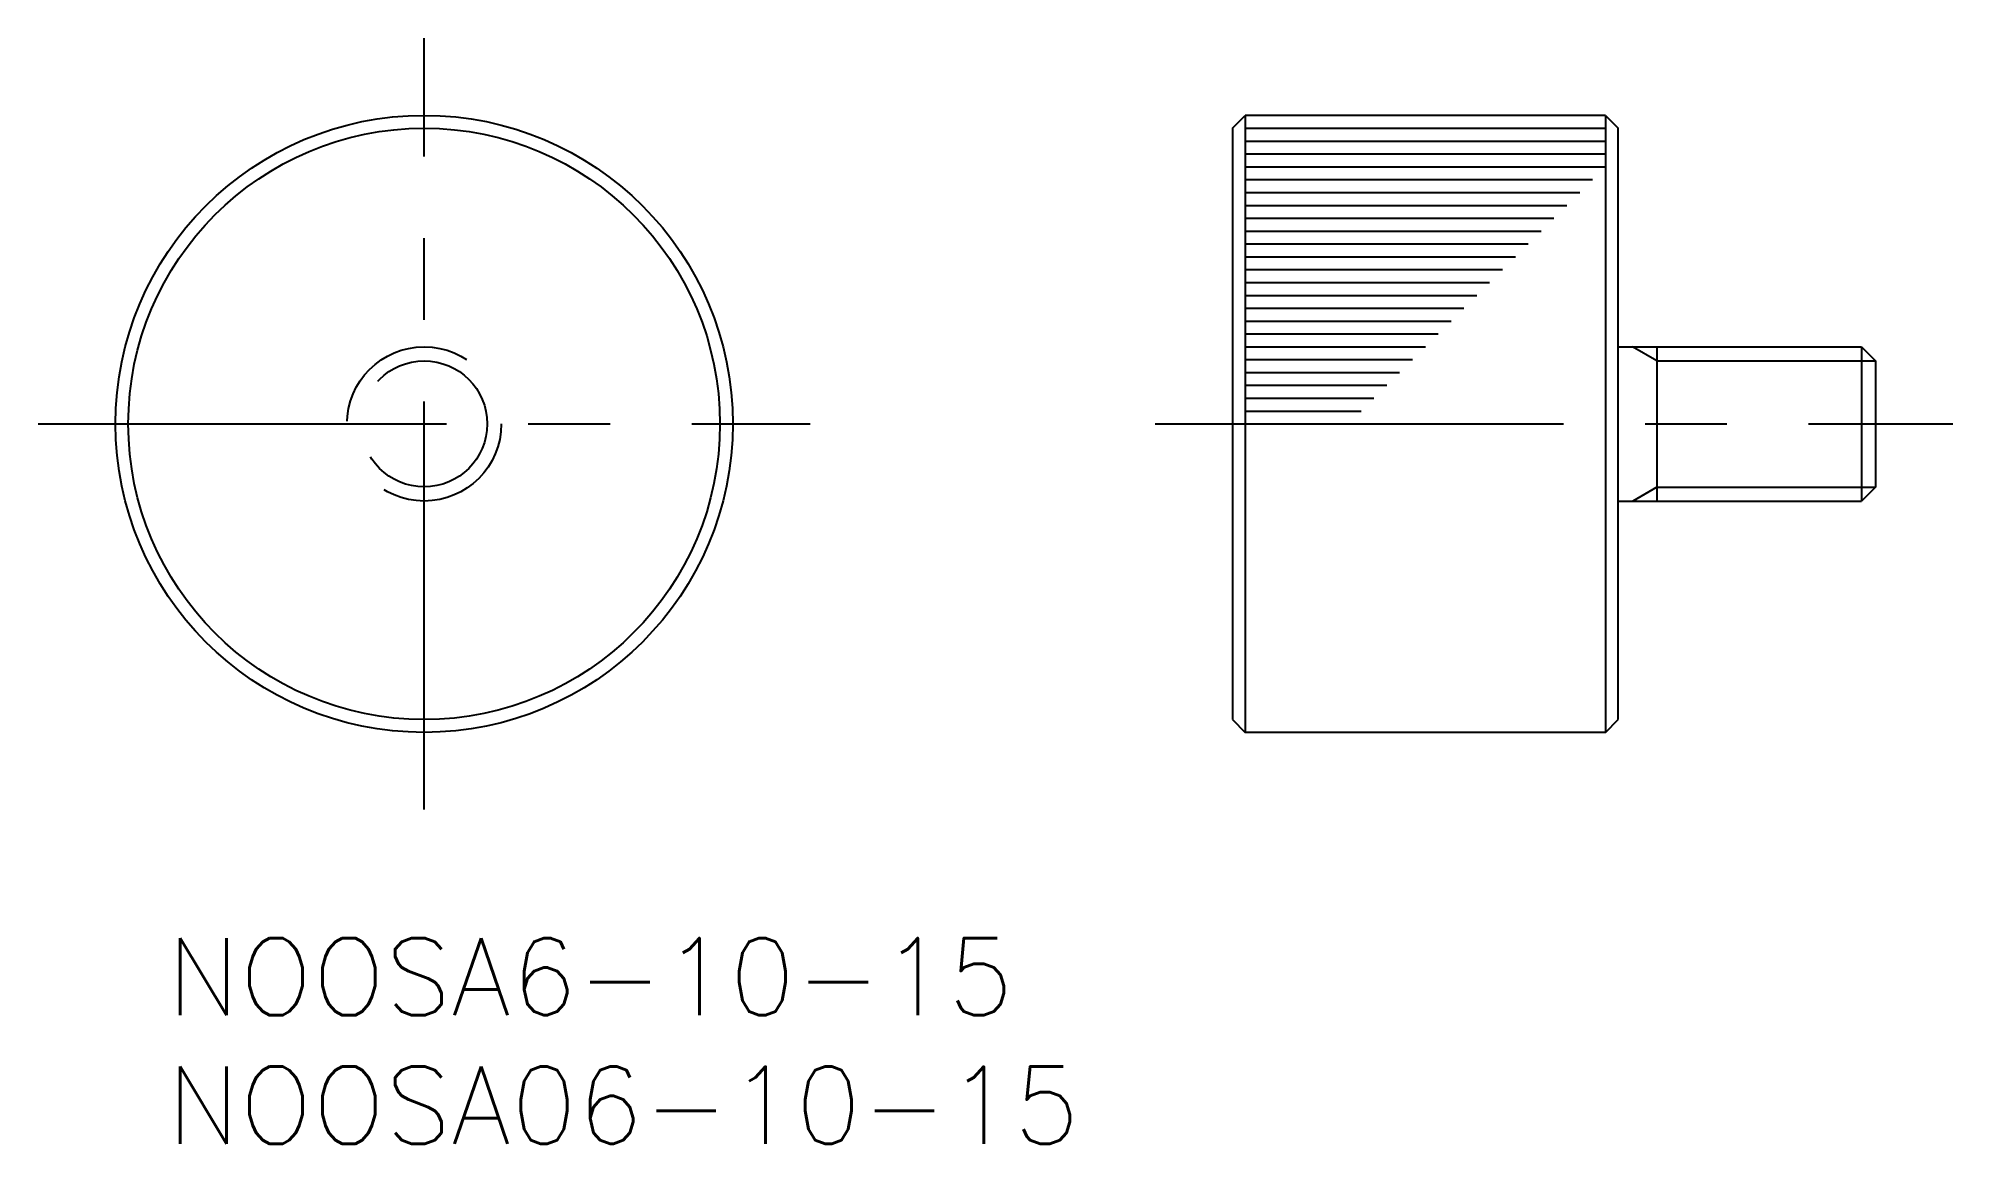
# Model space of a CAD drawing. Extents: x -5 to 69.4, y -8 to 35.
import ezdxf

# ---------------------------------------------------------------- set-up
doc = ezdxf.new("R2010")
doc.units = 0
doc.header["$LTSCALE"] = 0.5
doc.linetypes.add('CENTER', pattern=[50.8, 31.75, -6.35, 6.35, -6.35])
doc.linetypes.add('DASHED', pattern=[19.05, 12.7, -6.35])
for name, color, linetype in [('MSM_CENTER', 1, 'CENTER'), ('MSM_CONTINUOUS', 7, 'CONTINUOUS'), ('MSM_DASHED', 4, 'DASHED'), ('MSM_NARROW', 5, 'CONTINUOUS'), ('MSM_PART_NUMBER', 7, 'CONTINUOUS')]:
    doc.layers.add(name, color=color, linetype=linetype)
doc.styles.get("Standard").update_dxf_attribs({"font": 'txt.shx', "height": 3, "bigfont": 'bigfont.shx'})

# ---------------------------------------------------------------- blocks, each defined once
blk = doc.blocks.new('*U4')
at = {"layer": 'MSM_PART_NUMBER'}
blk.add_text('NOOSA6-10-15', height=3, dxfattribs=at).set_placement((0, -3))
blk = doc.blocks.new('*U5')
at = {"layer": 'MSM_PART_NUMBER'}
blk.add_text('NOOSA06-10-15', height=3, dxfattribs=at).set_placement((0, -8))

msp = doc.modelspace()

# ---------------------------------------------------------------- linework, layer by layer
at = {"layer": 'MSM_CENTER'}
for p, q in [((10, 5), (10, 35)), ((-5, 20), (25, 20)), ((38.421, 20), (69.421, 20))]:
    msp.add_line(p, q, dxfattribs=at)
at = {"layer": 'MSM_CONTINUOUS'}
for p, q in [((41.421, 31.5), (41.921, 32)), ((41.421, 31.5), (41.421, 8.5)), ((41.921, 32), (41.921, 8)), ((55.921, 32), (41.921, 32)), ((55.921, 32), (55.921, 8)), ((55.921, 32), (56.421, 31.5)), ((56.421, 8.5), (56.421, 31.5)), ((56.421, 23), (65.872, 23)), ((57.921, 23), (57.921, 17)), ((65.872, 23), (65.872, 17)), ((65.872, 23), (66.421, 22.451)), ((66.421, 22.458), (66.421, 17.541)), ((66.421, 17.541), (65.88, 17)), ((56.421, 17), (65.88, 17)), ((41.421, 8.5), (41.921, 8)), ((55.921, 8), (56.421, 8.5)), ((55.921, 8), (41.921, 8))]:
    msp.add_line(p, q, dxfattribs=at)
for radius in [12, 11.5]:
    msp.add_circle((10, 20), radius, dxfattribs=at)
at = {"layer": 'MSM_DASHED'}
for radius in [3, 2.451]:
    msp.add_circle((10, 20), radius, dxfattribs=at)
at = {"layer": 'MSM_NARROW'}
for p, q in [((41.921, 31.5), (55.921, 31.5)), ((41.921, 31), (55.921, 31)), ((41.921, 30.5), (55.921, 30.5)), ((41.921, 30), (55.921, 30)), ((41.921, 29.5), (55.421, 29.5)), ((41.921, 29), (54.921, 29)), ((41.921, 28.5), (54.421, 28.5)), ((41.921, 28), (53.921, 28)), ((41.921, 27.5), (53.421, 27.5)), ((41.921, 27), (52.921, 27)), ((41.921, 26.5), (52.421, 26.5)), ((41.921, 26), (51.921, 26)), ((41.921, 25.5), (51.421, 25.5)), ((41.921, 25), (50.921, 25)), ((41.921, 24.5), (50.421, 24.5)), ((41.921, 24), (49.921, 24)), ((41.921, 23.5), (49.421, 23.5)), ((41.921, 23), (48.921, 23)), ((41.921, 22.5), (48.421, 22.5)), ((57.921, 22.451), (56.97, 23)), ((57.921, 22.451), (66.421, 22.451)), ((41.921, 22), (47.921, 22)), ((41.921, 21.5), (47.421, 21.5)), ((41.921, 21), (46.921, 21)), ((41.921, 20.5), (46.421, 20.5)), ((57.921, 17.541), (56.984, 17)), ((57.921, 17.541), (66.421, 17.541))]:
    msp.add_line(p, q, dxfattribs=at)

# ---------------------------------------------------------------- block references
at = {"layer": 'MSM_CONTINUOUS'}
for name in ['*U4', '*U5']:
    msp.add_blockref(name, (0, 0), dxfattribs=at)

doc.saveas('drawing.dxf')
